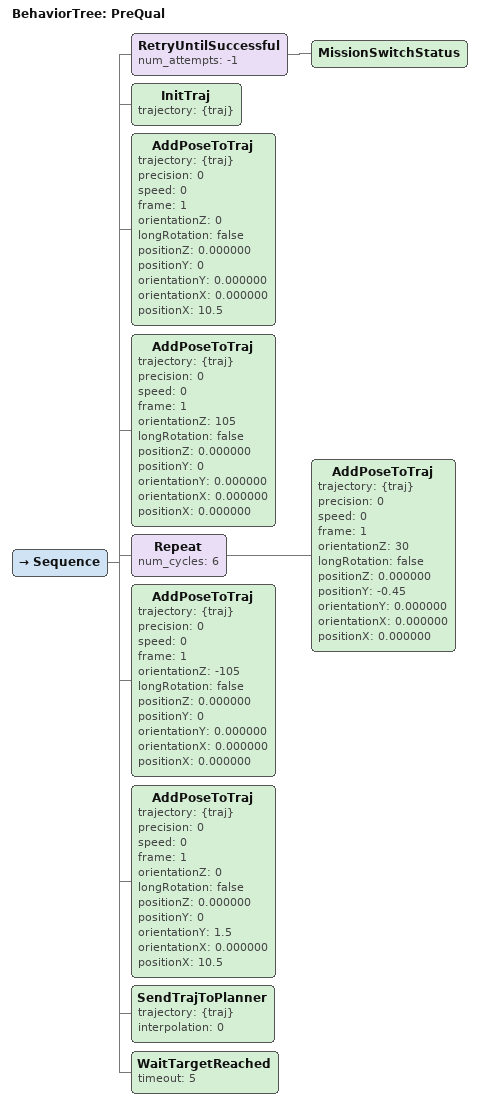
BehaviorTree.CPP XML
<?xml version="1.0" encoding="UTF-8"?>
<root BTCPP_format="4">
  <BehaviorTree ID="PreQual">
    <Sequence>
      <RetryUntilSuccessful num_attempts="-1">
        <MissionSwitchStatus/>
      </RetryUntilSuccessful>
      <InitTraj trajectory="{traj}"/>
      <AddPoseToTraj trajectory="{traj}"
                     precision="0"
                     speed="0"
                     frame="1"
                     orientationZ="0"
                     longRotation="false"
                     positionZ="0.000000"
                     positionY="0"
                     orientationY="0.000000"
                     orientationX="0.000000"
                     positionX="10.5"/>
      <AddPoseToTraj trajectory="{traj}"
                     precision="0"
                     speed="0"
                     frame="1"
                     orientationZ="105"
                     longRotation="false"
                     positionZ="0.000000"
                     positionY="0"
                     orientationY="0.000000"
                     orientationX="0.000000"
                     positionX="0.000000"/>
      <Repeat num_cycles="6">
        <AddPoseToTraj trajectory="{traj}"
                       precision="0"
                       speed="0"
                       frame="1"
                       orientationZ="30"
                       longRotation="false"
                       positionZ="0.000000"
                       positionY="-0.45"
                       orientationY="0.000000"
                       orientationX="0.000000"
                       positionX="0.000000"/>
      </Repeat>
      <AddPoseToTraj trajectory="{traj}"
                     precision="0"
                     speed="0"
                     frame="1"
                     orientationZ="-105"
                     longRotation="false"
                     positionZ="0.000000"
                     positionY="0"
                     orientationY="0.000000"
                     orientationX="0.000000"
                     positionX="0.000000"/>
      <AddPoseToTraj trajectory="{traj}"
                     precision="0"
                     speed="0"
                     frame="1"
                     orientationZ="0"
                     longRotation="false"
                     positionZ="0.000000"
                     positionY="0"
                     orientationY="1.5"
                     orientationX="0.000000"
                     positionX="10.5"/>
      <SendTrajToPlanner trajectory="{traj}"
                         interpolation="0"/>
      <WaitTargetReached timeout="5"/>
    </Sequence>
  </BehaviorTree>

</root>
